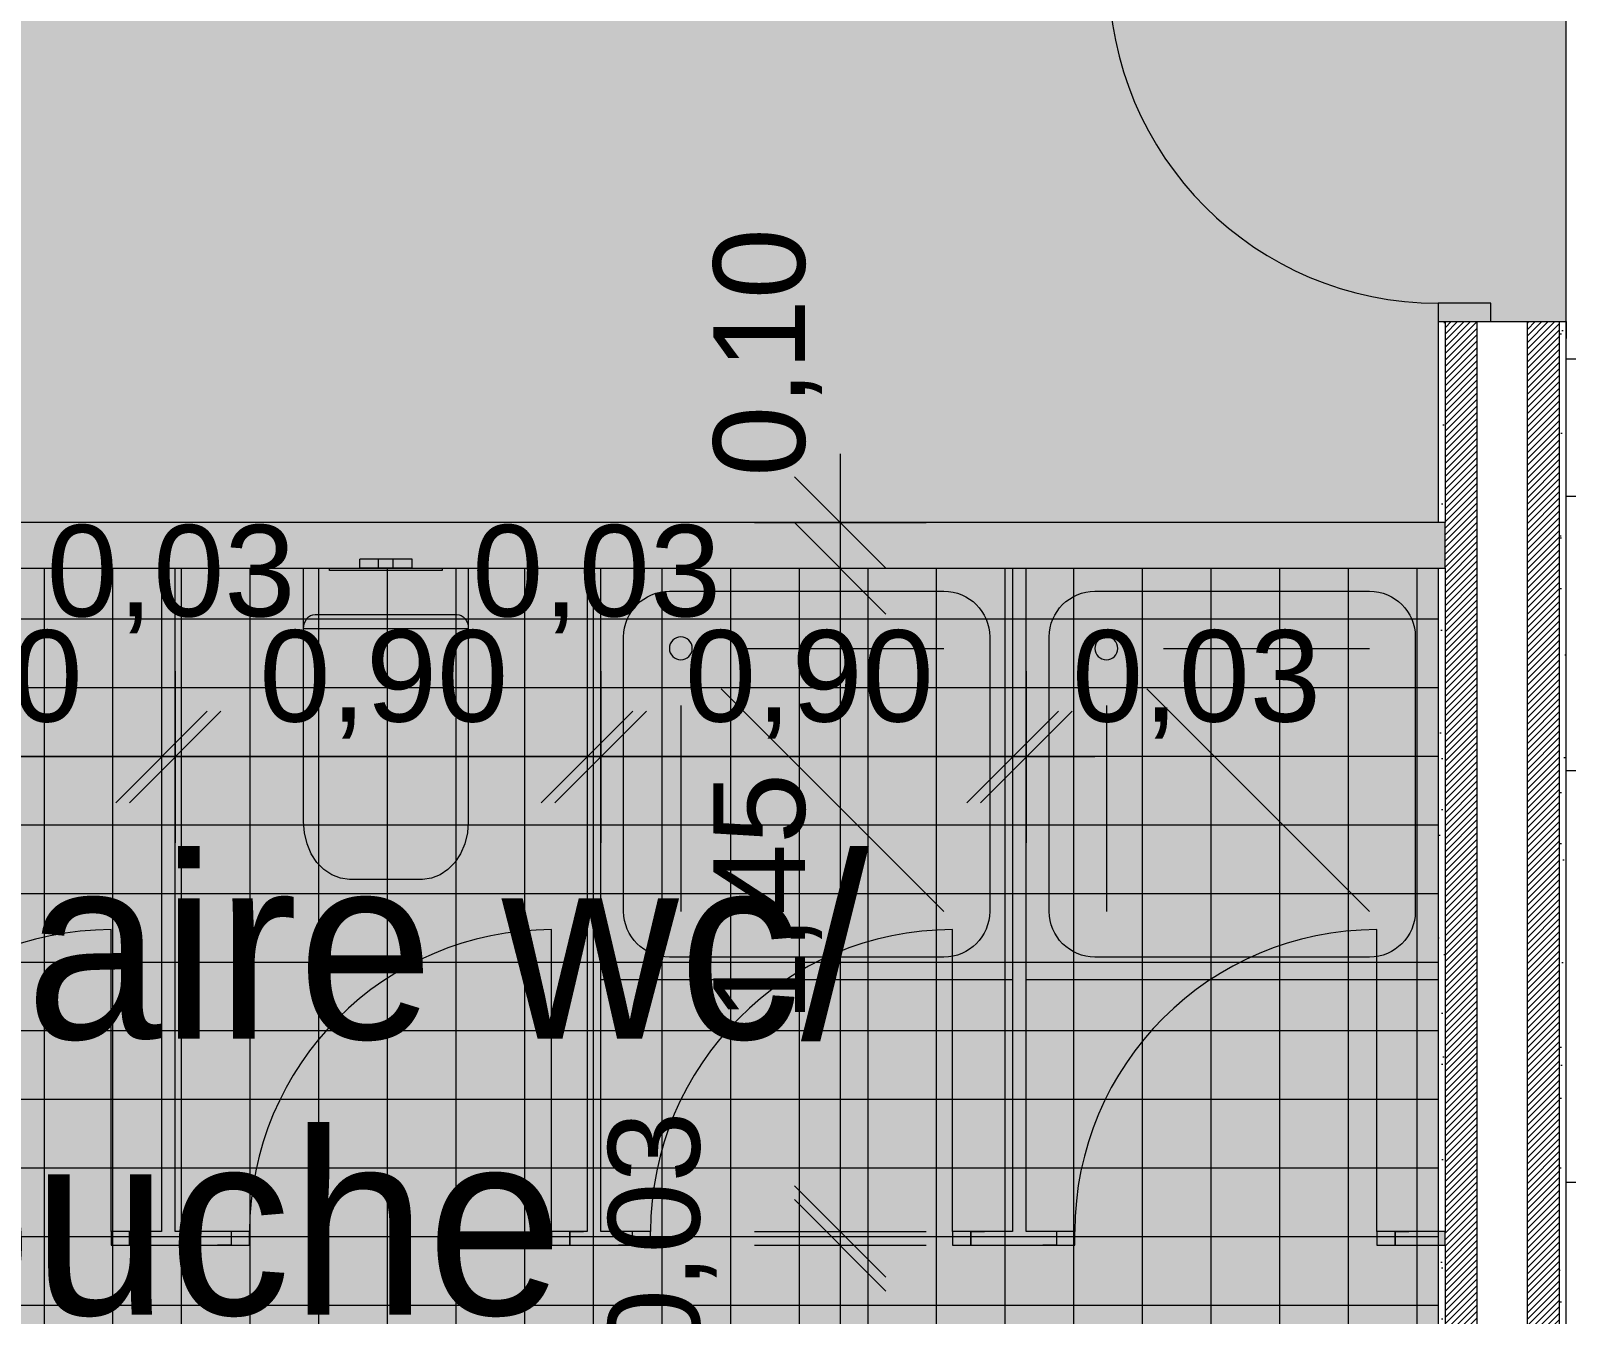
# Model space of a CAD drawing. Header units: millimetres. Extents: x 141848 to 1648660, y -465012 to -151356.
# Drawn here: x 240870 to 244226, y -251120 to -248314 of the extents above; entities that cross this region are included whole.
import ezdxf

# ---------------------------------------------------------------- set-up
doc = ezdxf.new("R2010")
doc.units = ezdxf.units.MM
doc.header["$MEASUREMENT"] = 0
doc.linetypes.add('Wipeout_Contour', pattern=[1000, 0, -1000])
for name, color, linetype in [('ASSIETTE', 7, 'Continuous'), ('Cotations - 1_100', 7, 'Continuous'), ('Hachure', 7, 'Continuous'), ('Intérieur - Mobilier', 7, 'Continuous'), ('Portes ARCHICAD', 7, 'Continuous'), ('Sols_ Dalles', 7, 'Continuous'), ('Structure - Murs extérieurs', 7, 'Continuous')]:
    doc.layers.add(name, color=color, linetype=linetype)
doc.styles.add('STYLE_GENERE_1', font='')
doc.styles.add('STYLE_GENERE_2', font='')
doc.styles.get('STYLE_GENERE_1').set_extended_font_data('Agency FB')
doc.styles.get('STYLE_GENERE_2').set_extended_font_data('Arial')
doc.dimstyles.new('STYLE_GENERE__5', dxfattribs={"dimtxt": 200, "dimasz": 190, "dimexe": 0.18, "dimexo": 0.0625, "dimgap": 0, "dimtad": 1, "dimtih": 1, "dimtoh": 1, "dimlfac": 0.001, "dimzin": 0, "dimdsep": 46, "dimtxsty": 'STYLE_GENERE_2', "dimblk": 'ARROWHEAD_6', "dimblk1": 'ARROWHEAD_6', "dimblk2": 'ARROWHEAD_6', "dimcen": 0.09, "dimse1": 1, "dimse2": 1, "dimclrd": 7, "dimclre": 7, "dimclrt": 7, "dimazin": 0, "dimtfac": 1, "dimtdec": 4, "dimtmove": 0, "dimatfit": 3, "dimfxl": 0, "dimtolj": 1, "dimtzin": 0, "dimarcsym": 0})
doc.dimstyles.new('STYLE_GENERE__6', dxfattribs={"dimtxt": 200, "dimasz": 190, "dimexe": 0.18, "dimexo": 0.0625, "dimgap": 0, "dimtad": 1, "dimlfac": 0.001, "dimzin": 0, "dimdsep": 46, "dimtxsty": 'STYLE_GENERE_2', "dimblk": 'ARROWHEAD_6', "dimblk1": 'ARROWHEAD_6', "dimblk2": 'ARROWHEAD_6', "dimcen": 0.09, "dimse1": 1, "dimse2": 1, "dimclrd": 7, "dimclre": 7, "dimclrt": 7, "dimazin": 0, "dimtfac": 1, "dimtdec": 4, "dimtmove": 0, "dimatfit": 3, "dimfxl": 0, "dimtolj": 1, "dimtzin": 0, "dimarcsym": 0})
pattern_1 = [(45, (0, 175), (-55.684659, 55.684659), [0, -52.5, 0, -78.75]), (110, (175, 175), (74.000794, 26.934086), [0, -38.5, 0, -66.5])]
pattern_2 = [(45, (0, 0), (-7.0710678, 7.0710678), [])]

# ---------------------------------------------------------------- blocks, each defined once
blk = doc.blocks.new('Douche rectangulaire 25_2')
at = {"layer": 'Intérieur - Mobilier', "color": 7, "linetype": 'Continuous', "lineweight": 5}
for p, q in [((750, 850), (150, 850)), ((50, 750), (50, 150)), ((175, 300), (175, 750)), ((263.4, 263.4), (750, 750)), ((850, 150), (850, 750)), ((300, 175), (750, 175)), ((150, 50), (750, 50))]:
    blk.add_line(p, q, dxfattribs=at)
at = {"layer": 'Intérieur - Mobilier', "color": 7, "linetype": 'Continuous', "lineweight": 5, "flags": 128}
blk.add_lwpolyline([(900, 0), (900, 900), (0, 900), (0, 0)], close=True, dxfattribs=at)
at = {"layer": 'Intérieur - Mobilier', "color": 7, "linetype": 'Continuous', "lineweight": 5}
blk.add_circle((175, 175), 25, dxfattribs=at)
for centre, start, end in [((150, 750), 90, 180), ((750, 750), 0, 90), ((150, 150), 180, 270), ((750, 150), 270, 0)]:
    blk.add_arc(centre, 100, start, end, dxfattribs=at)
blk = doc.blocks.new('Dalle_22_2', base_point=(219225.5, -173395.6))
at = {"layer": 'Sols_ Dalles', "linetype": 'Continuous', "lineweight": 0, "true_color": 0x3f3f3f}
blk.add_hatch(color=250, dxfattribs=at).paths.add_polyline_path([(219225.5, -173395.6), (219225.5, -253395.6), (244226, -253395.6), (244226, -173395.6)])
at = {"layer": 'Sols_ Dalles', "color": 250, "linetype": 'Continuous', "lineweight": 5, "true_color": 0x1f1f1f, "flags": 128}
blk.add_lwpolyline([(219225.5, -173395.6), (219225.5, -253395.6), (244226, -253395.6), (244226, -173395.6)], close=True, dxfattribs=at)
blk = doc.blocks.new('Porte 25_5')
at = {"layer": 'Portes ARCHICAD', "color": 251, "linetype": 'Continuous', "lineweight": 5, "true_color": 0x5f5f5f}
for p, q in [((360, 0), (360, 720)), ((-400, 0), (-437, 0)), ((-400, 0), (-437, 0)), ((-360, 0), (-400, 0)), ((-400, 0), (-400, -115)), ((-400, 0), (-400, -15)), ((-400, 0), (-400, -15)), ((-360, -115), (-360, 0)), ((400, 0), (360, 0)), ((360, 0), (360, -115)), ((400, -115), (400, 0)), ((400, 0), (400, -15)), ((400, 0), (400, -15)), ((400, 0), (437, 0)), ((400, 0), (437, 0)), ((-400, -15), (-400, -85)), ((-400, -15), (-400, -85)), ((400, -15), (400, -85)), ((400, -15), (400, -85)), ((-400, -85), (-400, -115)), ((-400, -85), (-400, -115)), ((400, -85), (400, -115)), ((400, -85), (400, -115)), ((-400, -115), (-360, -115)), ((-400, -115), (-400, -195)), ((-400, -115), (-400, -195)), ((360, -115), (400, -115)), ((400, -115), (400, -195)), ((400, -115), (400, -195)), ((-400, -195), (-400, -265)), ((-400, -195), (-400, -265)), ((400, -195), (400, -265)), ((400, -195), (400, -265)), ((-400, -265), (-400, -280)), ((-400, -265), (-400, -280)), ((400, -265), (400, -280)), ((400, -265), (400, -280)), ((-400, -280), (-437, -280)), ((-400, -280), (-437, -280)), ((400, -280), (437, -280)), ((400, -280), (437, -280))]:
    blk.add_line(p, q, dxfattribs=at)
blk.add_arc((360, 0), 720, 90, 180, dxfattribs=at)
blk = doc.blocks.new('Mur_93_2', base_point=(244226, -173395.6))
at = {"color": 254, "linetype": 'Wipeout_Contour', "lineweight": 0, "ltscale": 1394840.486476422}
blk.add_wipeout([(243946, -249389.1), (243961, -249389.1), (243961, -248949.7), (243946, -248949.7)], dxfattribs=at)
at = {"color": 254, "linetype": 'Wipeout_Contour', "lineweight": 0, "ltscale": 1401308.015544102}
blk.add_wipeout([(244211, -248949.7), (244211, -253380.6), (244226, -253380.6), (244226, -248949.7)], dxfattribs=at)
at = {"color": 254, "linetype": 'Wipeout_Contour', "lineweight": 0, "ltscale": 1397830.805421637}
blk.add_wipeout([(243946, -249489.1), (243946, -250939.1), (243961, -250939.1), (243961, -249489.1)], dxfattribs=at)
at = {"color": 254, "linetype": 'Wipeout_Contour', "lineweight": 0, "ltscale": 1401452.420693815}
blk.add_wipeout([(243946, -250969.1), (243946, -251985.6), (243961, -251985.6), (243961, -250969.1)], dxfattribs=at)
at = {"linetype": 'Continuous', "lineweight": 5, "true_color": 0x5f5f5f}
h = blk.add_hatch(dxfattribs=at)
h.set_pattern_fill('Enduit_0002', color=251, style=0, pattern_type=2)
h.set_pattern_definition(pattern_1)
h.paths.add_polyline_path([(243946, -249389.1), (243961, -249389.1), (243961, -248949.7), (243946, -248949.7)])
h = blk.add_hatch(dxfattribs=at)
h.set_pattern_fill('Enduit_0002', color=251, style=0, pattern_type=2)
h.set_pattern_definition(pattern_1)
h.paths.add_polyline_path([(244211, -248949.7), (244211, -253380.6), (244226, -253380.6), (244226, -248949.7)])
h = blk.add_hatch(dxfattribs=at)
h.set_pattern_fill('Enduit_0002', color=251, style=0, pattern_type=2)
h.set_pattern_definition(pattern_1)
h.paths.add_polyline_path([(243946, -249489.1), (243946, -250939.1), (243961, -250939.1), (243961, -249489.1)])
h = blk.add_hatch(dxfattribs=at)
h.set_pattern_fill('Enduit_0002', color=251, style=0, pattern_type=2)
h.set_pattern_definition(pattern_1)
h.paths.add_polyline_path([(243946, -250969.1), (243946, -251985.6), (243961, -251985.6), (243961, -250969.1)])
at = {"color": 254, "linetype": 'Wipeout_Contour', "lineweight": 0, "ltscale": 1401088.709760591}
blk.add_wipeout([(244141, -253310.6), (244211, -253310.6), (244211, -248949.7), (244141, -248949.7)], dxfattribs=at)
at = {"linetype": 'Continuous', "lineweight": 5, "true_color": 0x5f5f5f}
h = blk.add_hatch(dxfattribs=at)
h.set_pattern_fill('Briques_terre_cuite__int_94', color=251, style=0, pattern_type=2)
h.set_pattern_definition(pattern_2)
h.paths.add_polyline_path([(244141, -253310.6), (244211, -253310.6), (244211, -248949.7), (244141, -248949.7)])
at = {"color": 7, "linetype": 'Continuous', "lineweight": 5}
for p, q in [((244211, -253310.6), (244211, -248949.7)), ((244211, -248949.7), (244226, -248949.7)), ((244226, -248949.7), (244226, -248986.7))]:
    blk.add_line(p, q, dxfattribs=at)
at = {"color": 7, "linetype": 'Continuous', "lineweight": 5, "flags": 128}
blk.add_lwpolyline([(244226, -253395.6), (244226, -248949.7)], dxfattribs=at)
at = {"color": 254, "linetype": 'Wipeout_Contour', "lineweight": 0, "ltscale": 1400679.371680806}
blk.add_wipeout([(244031, -253200.6), (244141, -253200.6), (244141, -248949.7), (244031, -248949.7)], dxfattribs=at)
at = {"color": 7, "linetype": 'Continuous', "lineweight": 5}
for p, q in [((244061, -248949.7), (244141, -248949.7)), ((244141, -253200.6), (244141, -248949.7)), ((244141, -248949.7), (244211, -248949.7))]:
    blk.add_line(p, q, dxfattribs=at)
at = {"color": 254, "linetype": 'Wipeout_Contour', "lineweight": 0, "ltscale": 1400327.643479089}
blk.add_wipeout([(243961, -253130.6), (244031, -253130.6), (244031, -248949.7), (243961, -248949.7)], dxfattribs=at)
at = {"linetype": 'Continuous', "lineweight": 5, "true_color": 0x5f5f5f}
h = blk.add_hatch(dxfattribs=at)
h.set_pattern_fill('Briques_terre_cuite__int_94', color=251, style=0, pattern_type=2)
h.set_pattern_definition(pattern_2)
h.paths.add_polyline_path([(243961, -253130.6), (244031, -253130.6), (244031, -248949.7), (243961, -248949.7)])
at = {"color": 7, "linetype": 'Continuous', "lineweight": 5}
for p, q in [((243946, -248949.7), (243946, -248986.7)), ((243946, -248949.7), (243961, -248949.7)), ((243961, -248949.7), (243961, -249389.1)), ((243961, -248949.7), (244031, -248949.7)), ((244031, -253130.6), (244031, -248949.7)), ((244031, -248949.7), (244061, -248949.7)), ((243961, -249389.1), (243946, -249389.1)), ((243961, -249489.1), (243961, -249389.1)), ((243946, -249489.1), (243961, -249489.1)), ((243961, -249489.1), (243961, -250939.1)), ((243961, -250939.1), (243946, -250939.1)), ((243961, -250969.1), (243961, -250939.1)), ((243946, -250969.1), (243961, -250969.1)), ((243961, -250969.1), (243961, -251985.6))]:
    blk.add_line(p, q, dxfattribs=at)
at = {"color": 7, "linetype": 'Continuous', "lineweight": 5, "flags": 128}
for points in [[(243946, -248949.7), (243946, -249389.1)], [(243946, -249489.1), (243946, -250939.1)], [(243946, -250969.1), (243946, -251985.6)]]:
    blk.add_lwpolyline(points, dxfattribs=at)
at = {"layer": 'Portes ARCHICAD', "color": 251, "linetype": 'Continuous', "lineweight": 5, "true_color": 0x5f5f5f, "zscale": 1000, "rotation": 89.99999999999997}
blk.add_blockref('Porte 25_5', (243946, -248549.7), dxfattribs=at)
blk = doc.blocks.new('Mur_165_2', base_point=(237805.3, -249389.1))
at = {"layer": 'Structure - Murs extérieurs', "color": 7, "linetype": 'Continuous', "lineweight": 5}
for p, q in [((243961, -249389.1), (243946, -249389.1)), ((243961, -249489.1), (243961, -249389.1)), ((243946, -249489.1), (243961, -249489.1))]:
    blk.add_line(p, q, dxfattribs=at)
at = {"layer": 'Structure - Murs extérieurs', "color": 7, "linetype": 'Continuous', "lineweight": 5, "flags": 128}
for points in [[(243946, -249389.1), (238750.9, -249389.1)], [(240256, -249489.1), (241156, -249489.1)], [(241186, -249489.1), (242086, -249489.1)], [(242116, -249489.1), (243016, -249489.1)], [(243046, -249489.1), (243946, -249489.1)]]:
    blk.add_lwpolyline(points, dxfattribs=at)
blk = doc.blocks.new('Mur_167_2', base_point=(241186, -249389.1))
at = {"layer": 'Structure - Murs extérieurs', "color": 7, "linetype": 'Continuous', "lineweight": 5, "flags": 128}
for points in [[(241156, -249489.1), (241156, -250939.1)], [(241186, -250939.1), (241186, -249489.1)]]:
    blk.add_lwpolyline(points, dxfattribs=at)
blk = doc.blocks.new('Mur_168_2', base_point=(243046, -249389.1))
at = {"layer": 'Structure - Murs extérieurs', "color": 7, "linetype": 'Continuous', "lineweight": 5, "flags": 128}
for points in [[(243016, -249489.1), (243016, -250939.1)], [(243046, -250939.1), (243046, -249489.1)]]:
    blk.add_lwpolyline(points, dxfattribs=at)
blk = doc.blocks.new('Mur_170_2', base_point=(242116, -249389.1))
at = {"layer": 'Structure - Murs extérieurs', "color": 7, "linetype": 'Continuous', "lineweight": 5, "flags": 128}
for points in [[(242086, -249489.1), (242086, -250939.1)], [(242116, -250939.1), (242116, -249489.1)]]:
    blk.add_lwpolyline(points, dxfattribs=at)
blk = doc.blocks.new('Porte 25_8')
at = {"layer": 'Portes ARCHICAD', "color": 251, "linetype": 'Continuous', "lineweight": 5, "true_color": 0x5f5f5f}
for p, q in [((330, 0), (330, 660)), ((-370, 0), (-400, 0)), ((-370, 0), (-400, 0)), ((-330, 0), (-370, 0)), ((-370, 0), (-370, -30)), ((-370, 0), (-370, -30)), ((-370, 0), (-370, -30)), ((-330, -30), (-330, 0)), ((370, 0), (330, 0)), ((330, 0), (330, -30)), ((370, -30), (370, 0)), ((370, 0), (370, -30)), ((370, 0), (370, -30)), ((370, 0), (400, 0)), ((370, 0), (400, 0)), ((-370, -30), (-400, -30)), ((-370, -30), (-400, -30)), ((-370, -30), (-330, -30)), ((330, -30), (370, -30)), ((370, -30), (400, -30)), ((370, -30), (400, -30))]:
    blk.add_line(p, q, dxfattribs=at)
blk.add_arc((330, 0), 660, 90, 180, dxfattribs=at)
blk = doc.blocks.new('Mur_173_2', base_point=(240256, -250939.1))
at = {"layer": 'Structure - Murs extérieurs', "color": 7, "linetype": 'Continuous', "lineweight": 5}
for p, q in [((241085.8, -250939.1), (241115.8, -250939.1)), ((241085.8, -250939.1), (241085.8, -250969.1)), ((241308.5, -250939.1), (241278.5, -250939.1)), ((241308.5, -250939.1), (241308.5, -250969.1)), ((242048.5, -250939.1), (242078.5, -250939.1)), ((242048.5, -250939.1), (242048.5, -250969.1)), ((242184.8, -250939.1), (242154.8, -250939.1)), ((242184.8, -250939.1), (242184.8, -250969.1)), ((242924.8, -250939.1), (242954.8, -250939.1)), ((242924.8, -250939.1), (242924.8, -250969.1)), ((243112, -250939.1), (243082, -250939.1)), ((243112, -250939.1), (243112, -250969.1)), ((243852, -250939.1), (243882, -250939.1)), ((243852, -250939.1), (243852, -250969.1)), ((243961, -250939.1), (243946, -250939.1)), ((243961, -250969.1), (243961, -250939.1)), ((241085.8, -250969.1), (241115.8, -250969.1)), ((241308.5, -250969.1), (241278.5, -250969.1)), ((242048.5, -250969.1), (242078.5, -250969.1)), ((242184.8, -250969.1), (242154.8, -250969.1)), ((242924.8, -250969.1), (242954.8, -250969.1)), ((243112, -250969.1), (243082, -250969.1)), ((243852, -250969.1), (243882, -250969.1)), ((243946, -250969.1), (243961, -250969.1))]:
    blk.add_line(p, q, dxfattribs=at)
at = {"layer": 'Structure - Murs extérieurs', "color": 7, "linetype": 'Continuous', "lineweight": 5, "flags": 128}
for points in [[(241156, -250939.1), (241085.8, -250939.1)], [(241308.5, -250939.1), (241186, -250939.1)], [(242086, -250939.1), (242048.5, -250939.1)], [(242184.8, -250939.1), (242116, -250939.1)], [(243016, -250939.1), (242924.8, -250939.1)], [(243112, -250939.1), (243046, -250939.1)], [(243946, -250939.1), (243852, -250939.1)], [(241085.8, -250969.1), (241308.5, -250969.1)], [(242048.5, -250969.1), (242184.8, -250969.1)], [(242924.8, -250969.1), (243112, -250969.1)], [(243852, -250969.1), (243946, -250969.1)]]:
    blk.add_lwpolyline(points, dxfattribs=at)
at = {"layer": 'Portes ARCHICAD', "color": 251, "linetype": 'Continuous', "lineweight": 5, "true_color": 0x5f5f5f, "zscale": 1000}
for p in [(240715.8, -250939.1), (241678.5, -250939.1), (242554.8, -250939.1), (243482, -250939.1)]:
    blk.add_blockref('Porte 25_8', p, dxfattribs=at)
blk = doc.blocks.new('WC 25_2')
at = {"layer": 'Intérieur - Mobilier', "color": 253, "linetype": 'Continuous', "lineweight": 5, "true_color": 0x9f9f9f}
for p, q in [((-57, 20), (-40.3, 20)), ((-57, 0), (-57, 20)), ((-40.3, 20), (-16, 20)), ((-16, 20), (-11.3, 20)), ((-16, 0), (-16, 20)), ((-11.3, 20), (0, 20)), ((0, 20), (11.3, 20)), ((0, 0), (11.3, 0)), ((11.3, 20), (16, 20)), ((11.3, 0), (16, 0)), ((16, 0), (16, 20)), ((16, 20), (40.3, 20)), ((16, 0), (40.3, 0)), ((40.3, 20), (57, 20)), ((40.3, 0), (57, 0)), ((57, 0), (57, 20)), ((-57, 0), (-40.3, 0)), ((-40.3, 0), (-16, 0)), ((-16, 0), (-11.3, 0)), ((-11.3, 0), (0, 0)), ((-180, -132.2), (180, -132.2)), ((0, -100.7), (-155, -100.7)), ((155, -100.7), (0, -100.7))]:
    blk.add_line(p, q, dxfattribs=at)
at = {"layer": 'Intérieur - Mobilier', "color": 253, "linetype": 'Continuous', "lineweight": 5, "true_color": 0x9f9f9f, "flags": 128}
for points in [[(80, -680), (99.5, -677.6), (118.3, -670.4), (135.6, -658.8), (150.7, -643.1), (163.1, -624), (172.4, -602.3), (178.1, -578.6), (180, -554.1), (180, 0), (-180, 0), (-180, -554.1), (-178.1, -578.6), (-172.4, -602.3), (-163.1, -624), (-150.7, -643.1), (-135.6, -658.8), (-118.3, -670.4), (-99.5, -677.6), (-80, -680)], [(123, 0), (-123, 0), (-123, -5), (123, -5)]]:
    blk.add_lwpolyline(points, close=True, dxfattribs=at)
at = {"layer": 'Intérieur - Mobilier', "color": 253, "linetype": 'Continuous', "lineweight": 5, "true_color": 0x9f9f9f}
for centre, start_param, end_param in [((-155, -132.2), 0, 1.570796), ((155, -132.2), 4.712389, 6.283185)]:
    blk.add_ellipse(centre, major_axis=(0, 31.5), ratio=0.794118, start_param=start_param, end_param=end_param, dxfattribs=at)
blk = doc.blocks.new('*D477')
at = {"layer": 'Cotations - 1_100', "color": 7, "linetype": 'Continuous', "lineweight": 5}
for p, q in [((243016, -249714), (243016, -250089)), ((243046, -249714), (243046, -250089)), ((242916, -250001.5), (243116, -249801.5)), ((243146, -249801.5), (242946, -250001.5)), ((243016, -249901.5), (242116, -249901.5)), ((243046, -249901.5), (243016, -249901.5)), ((243196, -249901.5), (243046, -249901.5))]:
    blk.add_line(p, q, dxfattribs=at)
at = {"layer": 'Cotations - 1_100', "color": 7, "lineweight": 5, "insert": (243146, -249861.5), "char_height": 200, "attachment_point": 7, "style": 'STYLE_GENERE_2'}
blk.add_mtext('\\A1;{\\pql;\\fArial|b0|i0|c0|p38;0,03}', dxfattribs=at)
blk = doc.blocks.new('ARROWHEAD_6')
at = {"color": 0, "linetype": 'Continuous', "lineweight": 0}
for p, q in [((-0.5, -0.5), (0.5, 0.5)), ((0, 0), (-1, 0))]:
    blk.add_line(p, q, dxfattribs=at)
blk = doc.blocks.new('*D478')
at = {"layer": 'Cotations - 1_100', "color": 7, "linetype": 'Continuous', "lineweight": 5}
for p, q in [((242116, -249714), (242116, -250089)), ((241986, -250001.5), (242186, -249801.5)), ((242216, -249801.5), (242016, -250001.5)), ((242916, -250001.5), (243116, -249801.5)), ((243146, -249801.5), (242946, -250001.5)), ((242116, -249901.5), (242086, -249901.5)), ((243016, -249901.5), (242116, -249901.5))]:
    blk.add_line(p, q, dxfattribs=at)
at = {"layer": 'Cotations - 1_100', "color": 7, "lineweight": 5, "insert": (242300, -249861.5), "char_height": 200, "attachment_point": 7, "style": 'STYLE_GENERE_2'}
blk.add_mtext('\\A1;{\\pql;\\fArial|b0|i0|c0|p38;0,90}', dxfattribs=at)
blk = doc.blocks.new('*D479')
at = {"layer": 'Cotations - 1_100', "color": 7, "linetype": 'Continuous', "lineweight": 5}
for p, q in [((242086, -249714), (242086, -250089)), ((241986, -250001.5), (242186, -249801.5)), ((242216, -249801.5), (242016, -250001.5)), ((242086, -249901.5), (241186, -249901.5)), ((242116, -249901.5), (242086, -249901.5))]:
    blk.add_line(p, q, dxfattribs=at)
blk = doc.blocks.new('*D480')
at = {"layer": 'Cotations - 1_100', "color": 7, "linetype": 'Continuous', "lineweight": 5}
for p, q in [((241186, -249714), (241186, -250089)), ((241056, -250001.5), (241256, -249801.5)), ((241286, -249801.5), (241086, -250001.5)), ((241986, -250001.5), (242186, -249801.5)), ((242216, -249801.5), (242016, -250001.5)), ((241186, -249901.5), (241156, -249901.5)), ((242086, -249901.5), (241186, -249901.5))]:
    blk.add_line(p, q, dxfattribs=at)
at = {"layer": 'Cotations - 1_100', "color": 7, "lineweight": 5, "char_height": 200, "attachment_point": 7, "style": 'STYLE_GENERE_2'}
for s, insert in [('\\A1;{\\pql;\\fArial|b0|i0|c0|p38;0,03}', (241835, -249631.5)), ('\\A1;{\\pql;\\fArial|b0|i0|c0|p38;0,90}', (241370, -249861.5))]:
    blk.add_mtext(s, dxfattribs=dict(at, insert=insert))
blk = doc.blocks.new('*D481')
at = {"layer": 'Cotations - 1_100', "color": 7, "linetype": 'Continuous', "lineweight": 5}
for p, q in [((241156, -249714), (241156, -250089)), ((241056, -250001.5), (241256, -249801.5)), ((241286, -249801.5), (241086, -250001.5)), ((241156, -249901.5), (240256, -249901.5)), ((241186, -249901.5), (241156, -249901.5))]:
    blk.add_line(p, q, dxfattribs=at)
blk = doc.blocks.new('*D482')
at = {"layer": 'Cotations - 1_100', "color": 7, "linetype": 'Continuous', "lineweight": 5}
for p, q in [((240256, -249714), (240256, -250089)), ((240056, -250001.5), (240256, -249801.5)), ((240356, -249801.5), (240156, -250001.5)), ((241056, -250001.5), (241256, -249801.5)), ((241286, -249801.5), (241086, -250001.5)), ((240256, -249901.5), (240156, -249901.5)), ((241156, -249901.5), (240256, -249901.5))]:
    blk.add_line(p, q, dxfattribs=at)
at = {"layer": 'Cotations - 1_100', "color": 7, "lineweight": 5, "char_height": 200, "attachment_point": 7, "style": 'STYLE_GENERE_2'}
for s, insert in [('\\A1;{\\pql;\\fArial|b0|i0|c0|p38;0,03}', (240905, -249631.5)), ('\\A1;{\\pql;\\fArial|b0|i0|c0|p38;0,90}', (240440, -249861.5))]:
    blk.add_mtext(s, dxfattribs=dict(at, insert=insert))
blk = doc.blocks.new('*D496')
at = {"layer": 'Cotations - 1_100', "color": 7, "linetype": 'Continuous', "lineweight": 5}
for p, q in [((242639.3, -249239.1), (242639.3, -249389.1)), ((242539.3, -249289.1), (242739.3, -249489.1)), ((242451.8, -249389.1), (242826.8, -249389.1)), ((242739.3, -249589.1), (242539.3, -249389.1)), ((242639.3, -249389.1), (242639.3, -249489.1))]:
    blk.add_line(p, q, dxfattribs=at)
at = {"layer": 'Cotations - 1_100', "color": 7, "lineweight": 5, "insert": (242599.3, -249289.1), "char_height": 200, "attachment_point": 7, "rotation": 90, "style": 'STYLE_GENERE_2'}
blk.add_mtext('\\A1;{\\pql;\\fArial|b0|i0|c0|p38;0,10}', dxfattribs=at)
blk = doc.blocks.new('*D497')
at = {"layer": 'Cotations - 1_100', "color": 7, "linetype": 'Continuous', "lineweight": 5}
for p, q in [((242539.3, -249289.1), (242739.3, -249489.1)), ((242739.3, -249589.1), (242539.3, -249389.1)), ((242639.3, -249389.1), (242639.3, -249489.1)), ((242451.8, -249489.1), (242826.8, -249489.1)), ((242639.3, -249489.1), (242639.3, -250939.1)), ((242539.3, -250839.1), (242739.3, -251039.1)), ((242739.3, -251069.1), (242539.3, -250869.1)), ((242451.8, -250939.1), (242826.8, -250939.1)), ((242639.3, -250939.1), (242639.3, -250969.1))]:
    blk.add_line(p, q, dxfattribs=at)
at = {"layer": 'Cotations - 1_100', "color": 7, "lineweight": 5, "insert": (242599.3, -250480.2), "char_height": 200, "attachment_point": 7, "rotation": 90, "style": 'STYLE_GENERE_2'}
blk.add_mtext('\\A1;{\\pql;\\fArial|b0|i0|c0|p38;1,45}', dxfattribs=at)
blk = doc.blocks.new('*D498')
at = {"layer": 'Cotations - 1_100', "color": 7, "linetype": 'Continuous', "lineweight": 5}
for p, q in [((242539.3, -250839.1), (242739.3, -251039.1)), ((242739.3, -251069.1), (242539.3, -250869.1)), ((242639.3, -250939.1), (242639.3, -250969.1)), ((242451.8, -250969.1), (242826.8, -250969.1)), ((242639.3, -250969.1), (242639.3, -251985.6))]:
    blk.add_line(p, q, dxfattribs=at)
blk = doc.blocks.new('*D499')
at = {"layer": 'Cotations - 1_100', "color": 7, "linetype": 'Continuous', "lineweight": 5}
for p, q in [((242539.3, -250839.1), (242739.3, -251039.1)), ((242739.3, -251069.1), (242539.3, -250869.1)), ((242639.3, -250969.1), (242639.3, -251985.6)), ((242539.3, -251885.6), (242739.3, -252085.6)), ((242739.3, -252115.6), (242539.3, -251915.6)), ((242451.8, -251985.6), (242826.8, -251985.6))]:
    blk.add_line(p, q, dxfattribs=at)
at = {"layer": 'Cotations - 1_100', "color": 7, "lineweight": 5, "char_height": 200, "attachment_point": 7, "rotation": 90, "style": 'STYLE_GENERE_2'}
for s, insert in [('\\A1;{\\pql;\\fArial|b0|i0|c0|p38;0,03}', (242369.3, -251220.2)), ('\\A1;{\\pql;\\fArial|b0|i0|c0|p38;1,02}', (242599.3, -251743.4))]:
    blk.add_mtext(s, dxfattribs=dict(at, insert=insert))
blk = doc.blocks.new('*D500')
at = {"layer": 'Cotations - 1_100', "color": 7, "linetype": 'Continuous', "lineweight": 5}
for p, q in [((242639.3, -250969.1), (242639.3, -251985.6)), ((242539.3, -251885.6), (242739.3, -252085.6)), ((242739.3, -252115.6), (242539.3, -251915.6)), ((242451.8, -251985.6), (242826.8, -251985.6)), ((242451.8, -252015.6), (242826.8, -252015.6)), ((242639.3, -251985.6), (242639.3, -252015.6)), ((242639.3, -252015.6), (242639.3, -252165.6))]:
    blk.add_line(p, q, dxfattribs=at)
at = {"layer": 'Cotations - 1_100', "color": 7, "lineweight": 5, "insert": (242599.3, -252647.7), "char_height": 200, "attachment_point": 7, "rotation": 90, "style": 'STYLE_GENERE_2'}
blk.add_mtext('\\A1;{\\pql;\\fArial|b0|i0|c0|p38;0,03}', dxfattribs=at)

msp = doc.modelspace()

# ---------------------------------------------------------------- hatches: boundary and pattern name
at = {"linetype": 'Continuous', "lineweight": 5}
h = msp.add_hatch(dxfattribs=at)
h.set_pattern_fill('Carrelage_15x15_0002', color=255, style=0, pattern_type=2)
h.set_pattern_definition([(0, (0, 0), (0, 150), []), (90, (0, 0), (-150, 0), [])])
h.paths.add_polyline_path([(237905.342, -249489.112), (243946.034, -249489.112), (243946.034, -253115.571), (237905.342, -253115.571)])
at = {"layer": 'Sols_ Dalles', "linetype": 'Continuous', "lineweight": 0, "true_color": 0x2e271c}
msp.add_hatch(color=250, dxfattribs=at).paths.add_polyline_path([(232759.414, -245205.571), (230017.955, -245205.571), (230017.955, -250800.308), (231664.65, -250800.308), (231664.65, -246520.571), (231764.65, -246520.571), (231764.65, -249389.112), (237805.342, -249389.112), (243946.034, -249389.112), (243946.034, -248105.571), (233861.034, -248105.571), (233861.034, -245205.571)])

# ---------------------------------------------------------------- linework, layer by layer
at = {"color": 7, "linetype": 'Continuous', "lineweight": 5, "flags": 128}
msp.add_lwpolyline([(237905.342, -249489.112), (243946.034, -249489.112), (243946.034, -253115.571), (237905.342, -253115.571)], close=True, dxfattribs=at)

# ---------------------------------------------------------------- block references
at = {"layer": 'Intérieur - Mobilier', "color": 7, "linetype": 'Continuous', "lineweight": 5, "xscale": -1, "zscale": 1000}
msp.add_blockref('WC 25_2', (241646.59, -249489.112), dxfattribs=at)
at = {"layer": 'Intérieur - Mobilier', "color": 7, "linetype": 'Continuous', "lineweight": 5, "xscale": -1, "zscale": 1000, "rotation": 180}
for p in [(242116.034, -249489.112), (243046.034, -249489.112)]:
    msp.add_blockref('Douche rectangulaire 25_2', p, dxfattribs=at)
at = {"layer": 'Sols_ Dalles', "color": 250, "linetype": 'Continuous', "lineweight": 5, "true_color": 0x1f1f1f}
msp.add_blockref('Dalle_22_2', (219225.542, -173395.57), dxfattribs=at)
at = {"layer": 'Structure - Murs extérieurs', "color": 7, "lineweight": 5}
for name, p in [('Mur_167_2', (241186.034, -249389.112)), ('Mur_170_2', (242116.034, -249389.112)), ('Mur_168_2', (243046.034, -249389.112))]:
    msp.add_blockref(name, p, dxfattribs=at)

# ---------------------------------------------------------------- texts
at = {"layer": 'Hachure', "color": 7, "linetype": 'Continuous', "lineweight": 5, "insert": (241186.034, -250923.673), "char_height": 400, "width": 3165.97082, "attachment_point": 5, "line_spacing_factor": 0.904806, "style": 'STYLE_GENERE_1'}
msp.add_mtext('\\A1;{\\pqc;\\fAgency FB|b0|i0|c0|p34;Vestiaire wc/ Douche  Femme}', dxfattribs=at)

# ---------------------------------------------------------------- dimensions: what is measured, and where the dimension line sits
at = {"layer": 'Cotations - 1_100', "color": 7, "linetype": 'Continuous', "lineweight": 5}
for base, p1, p2, picture, middle in [((242639.284, -249489.112), (240875.688, -249389.112), (240875.688, -249489.112), '*D496', (242499.284, -249029.347)), ((242639.284, -251985.571), (243111.991, -250969.112), (242516.034, -251985.571), '*D499', (242499.284, -251483.635)), ((242639.284, -252015.571), (242516.034, -251985.571), (242566.034, -252015.571), '*D500', (242499.284, -252387.922))]:
    dim = msp.add_linear_dim(base=base, p1=p1, p2=p2, angle=270, dimstyle='STYLE_GENERE__6', dxfattribs=at)
    dim.commit()
    dim.dimension.update_dxf_attribs({"geometry": picture, "text_midpoint": middle, "dimtype": 160, "text_rotation": 90})
for base, p1, p2, picture, middle in [((240256.034, -249901.532), (241156.034, -250214.112), (240256.034, -250229.112), '*D482', (240699.741, -249761.532)), ((241186.034, -249901.532), (242086.034, -250214.112), (241186.034, -250214.112), '*D480', (241629.741, -249761.532)), ((241156.034, -249901.532), (241186.034, -250214.112), (241156.034, -250214.112), '*D481', (241164.741, -249531.532)), ((242086.034, -249901.532), (242116.034, -250214.112), (242086.034, -250214.112), '*D479', (242094.741, -249531.532)), ((242116.034, -249901.532), (243016.034, -250214.112), (242116.034, -250214.112), '*D478', (242559.741, -249761.532))]:
    dim = msp.add_linear_dim(base=base, p1=p1, p2=p2, angle=180, dimstyle='STYLE_GENERE__5', dxfattribs=at)
    dim.commit()
    dim.dimension.update_dxf_attribs({"geometry": picture, "text_midpoint": middle, "dimtype": 160})

# ---------------------------------------------------------------- next in the draw order: block references
at = {"color": 7, "lineweight": 5}
msp.add_blockref('Mur_93_2', (244226.034, -173395.57), dxfattribs=at)

# ---------------------------------------------------------------- next in the draw order: linework, layer by layer
at = {"layer": 'ASSIETTE', "color": 7, "linetype": 'Continuous', "lineweight": 5}
for p, q in [((245126.034, -249032.03), (244226.034, -249032.03)), ((245126.034, -249332.03), (244226.034, -249332.03)), ((245126.034, -249932.03), (244226.034, -249932.03)), ((245126.034, -250832.03), (244226.034, -250832.03))]:
    msp.add_line(p, q, dxfattribs=at)

# ---------------------------------------------------------------- next in the draw order: block references
at = {"layer": 'Structure - Murs extérieurs', "color": 7, "lineweight": 5}
for name, p in [('Mur_165_2', (237805.342, -249389.112)), ('Mur_173_2', (240256.034, -250939.112))]:
    msp.add_blockref(name, p, dxfattribs=at)

# ---------------------------------------------------------------- next in the draw order: dimensions: what is measured, and where the dimension line sits
at = {"layer": 'Cotations - 1_100', "color": 7, "linetype": 'Continuous', "lineweight": 5}
for base, p1, p2, picture, middle in [((242639.284, -250939.112), (240875.688, -249489.112), (243946.034, -250939.112), '*D497', (242499.284, -250220.405)), ((242639.284, -250969.112), (243946.034, -250939.112), (243111.991, -250969.112), '*D498', (242269.284, -250960.405))]:
    dim = msp.add_linear_dim(base=base, p1=p1, p2=p2, angle=270, dimstyle='STYLE_GENERE__6', dxfattribs=at)
    dim.commit()
    dim.dimension.update_dxf_attribs({"geometry": picture, "text_midpoint": middle, "dimtype": 160, "text_rotation": 90})
dim = msp.add_linear_dim(base=(243016.034, -249901.532), p1=(243046.034, -250214.112), p2=(243016.034, -250214.112), angle=180, dimstyle='STYLE_GENERE__5', dxfattribs=at)
dim.commit()
dim.dimension.update_dxf_attribs({"geometry": '*D477', "text_midpoint": (243405.799, -249761.532), "dimtype": 160})

doc.saveas('drawing.dxf')
